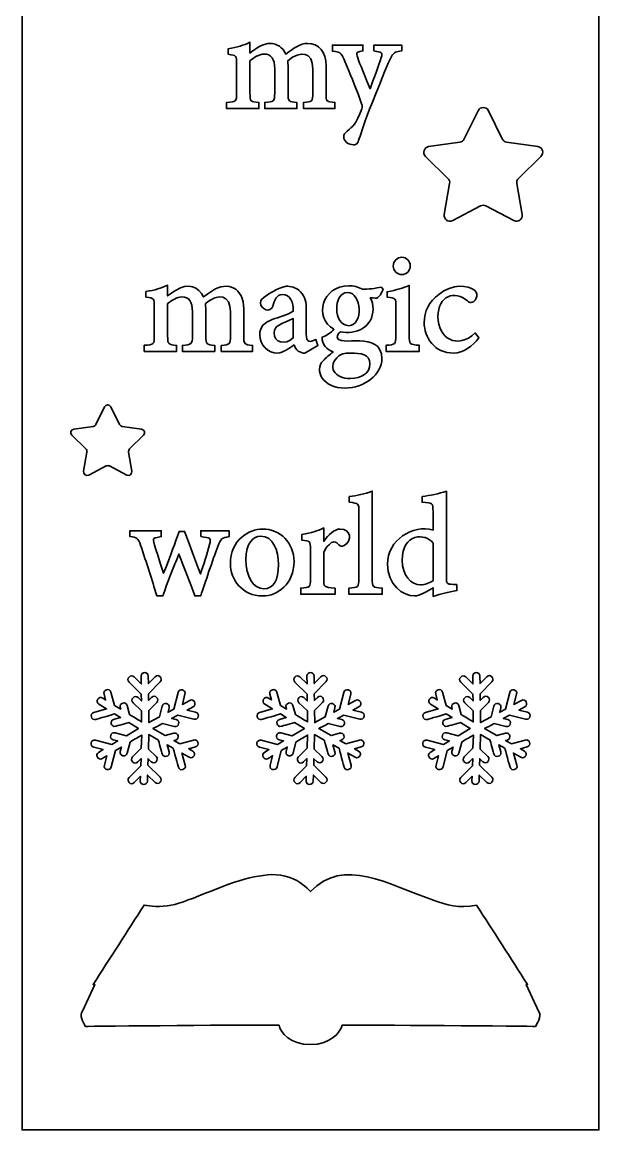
# Model space of a CAD drawing. Header units: inches. Extents: x 0 to 2.6, y 0 to 12.3.
# Drawn here: x 0.51 to 2.226, y 6.297 to 9.592 of the extents above; entities that cross this region are included whole.
import ezdxf

# ---------------------------------------------------------------- set-up
doc = ezdxf.new("R2010")
doc.units = ezdxf.units.IN
doc.header["$MEASUREMENT"] = 0
doc.layers.add('Слой 1', color=7, linetype='Continuous', lineweight=0)

msp = doc.modelspace()

# ---------------------------------------------------------------- linework, layer by layer
at = {"layer": 'Слой 1', "color": 1, "lineweight": 35, "true_color": 0xff0000}
for points, knots in [([(0.5096, 12.297), (0.5096, 12.297), (0.5096, 6.297), (0.5096, 6.297), (0.5096, 6.297), (2.2256, 6.297), (2.2256, 6.297), (2.2256, 6.297), (2.2256, 12.297), (2.2256, 12.297), (2.2256, 12.297), (0.5096, 12.297), (0.5096, 12.297)], [0, 0, 0, 0, 1, 1, 1, 2, 2, 2, 3, 3, 3, 4, 4, 4, 4]), ([(2.0533, 9.1923), (2.0533, 9.1923), (1.9863, 9.1269), (1.9863, 9.1269), (1.9822, 9.123), (1.9804, 9.1173), (1.9813, 9.1118), (1.9813, 9.1118), (1.9972, 9.0195), (1.9972, 9.0195), (1.9996, 9.0055), (1.9849, 8.9949), (1.9723, 9.0015), (1.9723, 9.0015), (1.8895, 9.045), (1.8895, 9.045), (1.8845, 9.0477), (1.8785, 9.0477), (1.8735, 9.045), (1.8735, 9.045), (1.7907, 9.0015), (1.7907, 9.0015), (1.7781, 8.9949), (1.7634, 9.0055), (1.7658, 9.0195), (1.7658, 9.0195), (1.7816, 9.1118), (1.7816, 9.1118), (1.7826, 9.1173), (1.7808, 9.123), (1.7767, 9.1269), (1.7767, 9.1269), (1.7097, 9.1923), (1.7097, 9.1923), (1.6995, 9.2022), (1.7051, 9.2194), (1.7192, 9.2215), (1.7192, 9.2215), (1.8118, 9.2349), (1.8118, 9.2349), (1.8174, 9.2357), (1.8222, 9.2393), (1.8247, 9.2443), (1.8247, 9.2443), (1.8661, 9.3283), (1.8661, 9.3283), (1.8724, 9.341), (1.8906, 9.341), (1.8968, 9.3283), (1.8968, 9.3283), (1.9383, 9.2443), (1.9383, 9.2443), (1.9408, 9.2392), (1.9456, 9.2357), (1.9512, 9.2349), (1.9512, 9.2349), (2.0438, 9.2215), (2.0438, 9.2215), (2.0579, 9.2194), (2.0635, 9.2022), (2.0533, 9.1923)], [0, 0, 0, 0, 1, 1, 1, 2, 2, 2, 3, 3, 3, 4, 4, 4, 5, 5, 5, 6, 6, 6, 7, 7, 7, 8, 8, 8, 9, 9, 9, 10, 10, 10, 11, 11, 11, 12, 12, 12, 13, 13, 13, 14, 14, 14, 15, 15, 15, 16, 16, 16, 17, 17, 17, 18, 18, 18, 19, 19, 19, 20, 20, 20, 20]), ([(0.6635, 8.381), (0.6635, 8.381), (0.7211, 8.3894), (0.7211, 8.3894), (0.7245, 8.3899), (0.7275, 8.3921), (0.7291, 8.3952), (0.7291, 8.3952), (0.7548, 8.4473), (0.7548, 8.4473), (0.7587, 8.4552), (0.7699, 8.4552), (0.7738, 8.4473), (0.7738, 8.4473), (0.7996, 8.3952), (0.7996, 8.3952), (0.8011, 8.3921), (0.8041, 8.3899), (0.8076, 8.3894), (0.8076, 8.3894), (0.8651, 8.381), (0.8651, 8.381), (0.8738, 8.3798), (0.8773, 8.369), (0.871, 8.3629), (0.871, 8.3629), (0.8294, 8.3223), (0.8294, 8.3223), (0.8269, 8.3199), (0.8257, 8.3164), (0.8263, 8.3129), (0.8263, 8.3129), (0.8361, 8.2557), (0.8361, 8.2557), (0.8376, 8.247), (0.8285, 8.2403), (0.8207, 8.2444), (0.8207, 8.2444), (0.7693, 8.2715), (0.7693, 8.2715), (0.7662, 8.2731), (0.7625, 8.2731), (0.7594, 8.2715), (0.7594, 8.2715), (0.7079, 8.2444), (0.7079, 8.2444), (0.7001, 8.2403), (0.691, 8.247), (0.6925, 8.2557), (0.6925, 8.2557), (0.7023, 8.3129), (0.7023, 8.3129), (0.7029, 8.3164), (0.7018, 8.3199), (0.6993, 8.3223), (0.6993, 8.3223), (0.6577, 8.3629), (0.6577, 8.3629), (0.6513, 8.3691), (0.6548, 8.3798), (0.6635, 8.381)], [0, 0, 0, 0, 1, 1, 1, 2, 2, 2, 3, 3, 3, 4, 4, 4, 5, 5, 5, 6, 6, 6, 7, 7, 7, 8, 8, 8, 9, 9, 9, 10, 10, 10, 11, 11, 11, 12, 12, 12, 13, 13, 13, 14, 14, 14, 15, 15, 15, 16, 16, 16, 17, 17, 17, 18, 18, 18, 19, 19, 19, 20, 20, 20, 20]), ([(2.0373, 6.6048), (2.0237, 6.6048), (1.5175, 6.6098), (1.4614, 6.6082), (1.457, 6.5866), (1.4275, 6.5511), (1.3677, 6.5505), (1.3078, 6.5505), (1.2783, 6.5863), (1.2739, 6.6082), (1.2165, 6.6099), (0.7131, 6.6048), (0.698, 6.6048), (0.6908, 6.6172), (0.6789, 6.6379), (0.6895, 6.6503), (0.6895, 6.6503), (0.7256, 6.7294), (0.7256, 6.7294), (0.7241, 6.7295), (0.7224, 6.7296), (0.7209, 6.7298), (0.7719, 6.8081), (0.8223, 6.8871), (0.8727, 6.9654), (0.8914, 6.9616), (0.9199, 6.9589), (0.9533, 6.9654), (1.0059, 6.9747), (1.1282, 7.0372), (1.1999, 7.0493), (1.2361, 7.0559), (1.2684, 7.0614), (1.3057, 7.0477), (1.3358, 7.0367), (1.3561, 7.0181), (1.3676, 7.0055), (1.4675, 7.1098), (1.5933, 7.0284), (1.7387, 6.9781), (1.7705, 6.9672), (1.8082, 6.9545), (1.8615, 6.9654), (1.9124, 6.8871), (1.9629, 6.8081), (2.0133, 6.7298), (2.0122, 6.7297), (2.0109, 6.7296), (2.0097, 6.7295), (2.0097, 6.7295), (2.0473, 6.6483), (2.0473, 6.6483), (2.0564, 6.6353), (2.0402, 6.6099), (2.0373, 6.6048)], [0, 0, 0, 0, 1, 1, 1, 2, 2, 2, 3, 3, 3, 4, 4, 4, 5, 5, 5, 6, 6, 6, 7, 7, 7, 8, 8, 8, 9, 9, 9, 10, 10, 10, 11, 11, 11, 12, 12, 12, 13, 13, 13, 14, 14, 14, 15, 15, 15, 16, 16, 16, 17, 17, 17, 18, 18, 18, 18])]:
    msp.add_open_spline(points, degree=3, knots=knots, dxfattribs=at)
at = {"layer": 'Слой 1', "color": 18, "lineweight": 35, "true_color": 0x000000}
for points, knots in [([(1.1477, 9.4669), (1.1477, 9.4669), (1.1477, 9.381), (1.1477, 9.381), (1.1477, 9.3544), (1.1467, 9.3552), (1.1179, 9.3526), (1.1179, 9.3526), (1.1179, 9.3343), (1.1179, 9.3343), (1.1179, 9.3343), (1.214, 9.3343), (1.214, 9.3343), (1.214, 9.3343), (1.214, 9.3526), (1.214, 9.3526), (1.1893, 9.3552), (1.1875, 9.3543), (1.1875, 9.381), (1.1875, 9.381), (1.1875, 9.4768), (1.1875, 9.4768), (1.1993, 9.4862), (1.2145, 9.4966), (1.2296, 9.4966), (1.2513, 9.4966), (1.261, 9.4829), (1.261, 9.4523), (1.261, 9.4523), (1.261, 9.381), (1.261, 9.381), (1.261, 9.3544), (1.2583, 9.3552), (1.2316, 9.3526), (1.2316, 9.3526), (1.2316, 9.3343), (1.2316, 9.3343), (1.2316, 9.3343), (1.3273, 9.3343), (1.3273, 9.3343), (1.3273, 9.3343), (1.3273, 9.3525), (1.3273, 9.3525), (1.3036, 9.3551), (1.3008, 9.3544), (1.3008, 9.3801), (1.3008, 9.4717), (1.3012, 9.4625), (1.2997, 9.477), (1.3387, 9.5083), (1.3743, 9.5041), (1.3743, 9.4519), (1.3743, 9.4519), (1.3743, 9.3826), (1.3743, 9.3826), (1.3743, 9.3544), (1.373, 9.3552), (1.3469, 9.3526), (1.3469, 9.3526), (1.3469, 9.3343), (1.3469, 9.3343), (1.3469, 9.3343), (1.4402, 9.3343), (1.4402, 9.3343), (1.4402, 9.3343), (1.4402, 9.3526), (1.4402, 9.3526), (1.4149, 9.3552), (1.414, 9.3543), (1.414, 9.381), (1.414, 9.381), (1.414, 9.4611), (1.414, 9.4611), (1.414, 9.5033), (1.3932, 9.5284), (1.3583, 9.5284), (1.3379, 9.5284), (1.3192, 9.5155), (1.2942, 9.4964), (1.2849, 9.5166), (1.2677, 9.5284), (1.2475, 9.5284), (1.2279, 9.5284), (1.2122, 9.5186), (1.1875, 9.4996), (1.1875, 9.4996), (1.1875, 9.5316), (1.1875, 9.5316), (1.1671, 9.5225), (1.1509, 9.5168), (1.1229, 9.5126), (1.1229, 9.5126), (1.1229, 9.4963), (1.1229, 9.4963), (1.1474, 9.492), (1.1477, 9.4928), (1.1477, 9.4669)], [0, 0, 0, 0, 1, 1, 1, 2, 2, 2, 3, 3, 3, 4, 4, 4, 5, 5, 5, 6, 6, 6, 7, 7, 7, 8, 8, 8, 9, 9, 9, 10, 10, 10, 11, 11, 11, 12, 12, 12, 13, 13, 13, 14, 14, 14, 15, 15, 15, 16, 16, 16, 17, 17, 17, 18, 18, 18, 19, 19, 19, 20, 20, 20, 21, 21, 21, 22, 22, 22, 23, 23, 23, 24, 24, 24, 25, 25, 25, 26, 26, 26, 27, 27, 27, 28, 28, 28, 29, 29, 29, 30, 30, 30, 31, 31, 31, 32, 32, 32, 32]), ([(1.5561, 9.5058), (1.58, 9.5025), (1.5829, 9.5007), (1.5783, 9.4862), (1.5703, 9.4623), (1.5559, 9.4221), (1.5447, 9.3937), (1.4991, 9.5093), (1.4953, 9.5015), (1.5236, 9.5058), (1.5236, 9.5058), (1.5236, 9.5235), (1.5236, 9.5235), (1.5236, 9.5235), (1.4329, 9.5235), (1.4329, 9.5235), (1.4329, 9.5235), (1.4329, 9.5057), (1.4329, 9.5057), (1.4621, 9.502), (1.4593, 9.4991), (1.4763, 9.4588), (1.4891, 9.4287), (1.5065, 9.3875), (1.5198, 9.3487), (1.5221, 9.3422), (1.522, 9.3391), (1.5207, 9.3341), (1.5032, 9.2886), (1.4931, 9.2801), (1.4768, 9.2674), (1.4703, 9.2617), (1.4665, 9.2571), (1.4665, 9.2503), (1.4665, 9.2378), (1.4799, 9.2269), (1.4953, 9.2269), (1.5146, 9.2269), (1.5038, 9.2348), (1.552, 9.3535), (1.6148, 9.5117), (1.6076, 9.501), (1.639, 9.5058), (1.639, 9.5058), (1.639, 9.5235), (1.639, 9.5235), (1.639, 9.5235), (1.5561, 9.5235), (1.5561, 9.5235), (1.5561, 9.5235), (1.5561, 9.5058), (1.5561, 9.5058), (1.5561, 9.5058), (1.5561, 9.5058), (1.5561, 9.5058)], [0, 0, 0, 0, 1, 1, 1, 2, 2, 2, 3, 3, 3, 4, 4, 4, 5, 5, 5, 6, 6, 6, 7, 7, 7, 8, 8, 8, 9, 9, 9, 10, 10, 10, 11, 11, 11, 12, 12, 12, 13, 13, 13, 14, 14, 14, 15, 15, 15, 16, 16, 16, 17, 17, 17, 18, 18, 18, 18]), ([(1.6138, 8.8662), (1.6138, 8.8527), (1.6257, 8.8408), (1.6393, 8.8408), (1.6528, 8.8408), (1.6643, 8.8524), (1.6643, 8.8662), (1.6643, 8.881), (1.6535, 8.8925), (1.6397, 8.8925), (1.6252, 8.8925), (1.6138, 8.881), (1.6138, 8.8662)], [0, 0, 0, 0, 1, 1, 1, 2, 2, 2, 3, 3, 3, 4, 4, 4, 4]), ([(1.1021, 8.6303), (1.1021, 8.6303), (1.1021, 8.6121), (1.1021, 8.6121), (1.1021, 8.6121), (1.1953, 8.6121), (1.1953, 8.6121), (1.1953, 8.6121), (1.1953, 8.6303), (1.1953, 8.6303), (1.17, 8.633), (1.1692, 8.6321), (1.1692, 8.6588), (1.1692, 8.6588), (1.1692, 8.7388), (1.1692, 8.7388), (1.1692, 8.8002), (1.1223, 8.8243), (1.0738, 8.7916), (1.066, 8.7862), (1.0579, 8.7808), (1.0493, 8.7742), (1.035, 8.8052), (1.0022, 8.8168), (0.9681, 8.7949), (0.9574, 8.7886), (0.9498, 8.7829), (0.9426, 8.7774), (0.9426, 8.7774), (0.9426, 8.8093), (0.9426, 8.8093), (0.9224, 8.8003), (0.9057, 8.7945), (0.878, 8.7904), (0.878, 8.7904), (0.878, 8.7741), (0.878, 8.7741), (0.9025, 8.7697), (0.9029, 8.7707), (0.9029, 8.7447), (0.9029, 8.7447), (0.9029, 8.6588), (0.9029, 8.6588), (0.9029, 8.6322), (0.9019, 8.633), (0.873, 8.6304), (0.873, 8.6304), (0.873, 8.6121), (0.873, 8.6121), (0.873, 8.6121), (0.9692, 8.6121), (0.9692, 8.6121), (0.9692, 8.6121), (0.9692, 8.6303), (0.9692, 8.6303), (0.9444, 8.6329), (0.9426, 8.6321), (0.9426, 8.6588), (0.9426, 8.6588), (0.9426, 8.7546), (0.9426, 8.7546), (0.9545, 8.764), (0.9697, 8.7744), (0.9848, 8.7744), (1.0065, 8.7744), (1.0162, 8.7607), (1.0162, 8.7301), (1.0162, 8.7301), (1.0162, 8.6587), (1.0162, 8.6587), (1.0162, 8.632), (1.0134, 8.633), (0.9867, 8.6303), (0.9867, 8.6303), (0.9867, 8.6121), (0.9867, 8.6121), (0.9867, 8.6121), (1.0825, 8.6121), (1.0825, 8.6121), (1.0825, 8.6121), (1.0825, 8.6303), (1.0825, 8.6303), (1.0586, 8.6328), (1.0559, 8.6324), (1.0559, 8.6579), (1.0559, 8.749), (1.0563, 8.7403), (1.0548, 8.7547), (1.0939, 8.786), (1.1295, 8.7819), (1.1295, 8.7297), (1.1295, 8.7297), (1.1295, 8.6604), (1.1295, 8.6604), (1.1294, 8.632), (1.128, 8.6331), (1.1021, 8.6303)], [0, 0, 0, 0, 1, 1, 1, 2, 2, 2, 3, 3, 3, 4, 4, 4, 5, 5, 5, 6, 6, 6, 7, 7, 7, 8, 8, 8, 9, 9, 9, 10, 10, 10, 11, 11, 11, 12, 12, 12, 13, 13, 13, 14, 14, 14, 15, 15, 15, 16, 16, 16, 17, 17, 17, 18, 18, 18, 19, 19, 19, 20, 20, 20, 21, 21, 21, 22, 22, 22, 23, 23, 23, 24, 24, 24, 25, 25, 25, 26, 26, 26, 27, 27, 27, 28, 28, 28, 29, 29, 29, 30, 30, 30, 31, 31, 31, 32, 32, 32, 32]), ([(1.3186, 8.6316), (1.3059, 8.623), (1.2847, 8.6071), (1.2707, 8.6071), (1.2409, 8.6071), (1.2166, 8.6316), (1.2166, 8.6617), (1.2166, 8.713), (1.2811, 8.7073), (1.3162, 8.7318), (1.3162, 8.7582), (1.3092, 8.7814), (1.2832, 8.7814), (1.2654, 8.7814), (1.261, 8.764), (1.2558, 8.7473), (1.2487, 8.7249), (1.2187, 8.7374), (1.2187, 8.7571), (1.2187, 8.7644), (1.2248, 8.7702), (1.2339, 8.7765), (1.2436, 8.7836), (1.2692, 8.8007), (1.2949, 8.8061), (1.3095, 8.8061), (1.3229, 8.8018), (1.3326, 8.7943), (1.3484, 8.7807), (1.3551, 8.7655), (1.3551, 8.7434), (1.3551, 8.7434), (1.3551, 8.6633), (1.3551, 8.6633), (1.3551, 8.6386), (1.3653, 8.6383), (1.383, 8.648), (1.383, 8.648), (1.3895, 8.6298), (1.3895, 8.6298), (1.3895, 8.6298), (1.3509, 8.6071), (1.3509, 8.6071), (1.3361, 8.6071), (1.3242, 8.6153), (1.3186, 8.6316)], [0, 0, 0, 0, 1, 1, 1, 2, 2, 2, 3, 3, 3, 4, 4, 4, 5, 5, 5, 6, 6, 6, 7, 7, 7, 8, 8, 8, 9, 9, 9, 10, 10, 10, 11, 11, 11, 12, 12, 12, 13, 13, 13, 14, 14, 14, 15, 15, 15, 15]), ([(1.5785, 8.8038), (1.5785, 8.8038), (1.5834, 8.7965), (1.5834, 8.7965), (1.5767, 8.7788), (1.568, 8.7723), (1.5651, 8.7706), (1.5595, 8.7706), (1.5488, 8.7717), (1.5452, 8.7721), (1.5509, 8.7621), (1.5539, 8.7504), (1.5539, 8.7384), (1.5539, 8.6847), (1.5018, 8.6603), (1.4566, 8.6709), (1.4498, 8.6646), (1.4473, 8.6588), (1.4473, 8.6554), (1.4473, 8.6211), (1.5801, 8.6795), (1.5801, 8.5903), (1.5801, 8.5446), (1.5278, 8.503), (1.4704, 8.503), (1.4044, 8.503), (1.377, 8.5562), (1.4053, 8.5845), (1.4127, 8.5923), (1.4256, 8.6033), (1.4346, 8.6106), (1.4156, 8.6182), (1.4022, 8.6329), (1.4022, 8.6545), (1.4164, 8.6598), (1.4279, 8.6676), (1.4373, 8.6782), (1.3762, 8.7114), (1.4019, 8.8075), (1.4816, 8.8075), (1.4952, 8.8075), (1.5092, 8.8039), (1.5223, 8.7971), (1.5374, 8.7972), (1.5614, 8.7995), (1.5785, 8.8038)], [0, 0, 0, 0, 1, 1, 1, 2, 2, 2, 3, 3, 3, 4, 4, 4, 5, 5, 5, 6, 6, 6, 7, 7, 7, 8, 8, 8, 9, 9, 9, 10, 10, 10, 11, 11, 11, 12, 12, 12, 13, 13, 13, 14, 14, 14, 15, 15, 15, 15]), ([(1.6913, 8.6304), (1.6625, 8.633), (1.6614, 8.6331), (1.6614, 8.66), (1.6614, 8.66), (1.6614, 8.8088), (1.6614, 8.8088), (1.6418, 8.8005), (1.6262, 8.7952), (1.5956, 8.7899), (1.5956, 8.7899), (1.5956, 8.7741), (1.5956, 8.7741), (1.6217, 8.7697), (1.6217, 8.7707), (1.6217, 8.7455), (1.6217, 8.7455), (1.6217, 8.66), (1.6217, 8.66), (1.6217, 8.6322), (1.6197, 8.6329), (1.5927, 8.6304), (1.5927, 8.6304), (1.5927, 8.6121), (1.5927, 8.6121), (1.5927, 8.6121), (1.6913, 8.6121), (1.6913, 8.6121), (1.6913, 8.6121), (1.6913, 8.6304), (1.6913, 8.6304), (1.6913, 8.6304), (1.6913, 8.6304), (1.6913, 8.6304)], [0, 0, 0, 0, 1, 1, 1, 2, 2, 2, 3, 3, 3, 4, 4, 4, 5, 5, 5, 6, 6, 6, 7, 7, 7, 8, 8, 8, 9, 9, 9, 10, 10, 10, 11, 11, 11, 11]), ([(1.7469, 8.716), (1.7469, 8.7784), (1.7977, 8.7956), (1.8346, 8.7623), (1.8389, 8.7589), (1.8413, 8.7573), (1.8447, 8.7573), (1.8553, 8.7573), (1.8736, 8.7797), (1.8553, 8.7942), (1.8363, 8.8106), (1.7899, 8.8133), (1.7492, 8.7818), (1.7205, 8.76), (1.7059, 8.7317), (1.7059, 8.6977), (1.7059, 8.6538), (1.7365, 8.6071), (1.7932, 8.6071), (1.8223, 8.6071), (1.8503, 8.6288), (1.8686, 8.6529), (1.8686, 8.6529), (1.8575, 8.6672), (1.8575, 8.6672), (1.8039, 8.616), (1.7465, 8.6521), (1.7469, 8.716)], [0, 0, 0, 0, 1, 1, 1, 2, 2, 2, 3, 3, 3, 4, 4, 4, 5, 5, 5, 6, 6, 6, 7, 7, 7, 8, 8, 8, 9, 9, 9, 9]), ([(1.4816, 8.6888), (1.5259, 8.6908), (1.5216, 8.7872), (1.4774, 8.7872), (1.4334, 8.7872), (1.4351, 8.6888), (1.4816, 8.6888)], [0, 0, 0, 0, 1, 1, 1, 2, 2, 2, 2]), ([(1.2593, 8.6679), (1.2593, 8.638), (1.2919, 8.6301), (1.3162, 8.6523), (1.3162, 8.6523), (1.3162, 8.7101), (1.3162, 8.7101), (1.28, 8.693), (1.2593, 8.6898), (1.2593, 8.6679)], [0, 0, 0, 0, 1, 1, 1, 2, 2, 2, 3, 3, 3, 3]), ([(1.5441, 8.5749), (1.5441, 8.6054), (1.517, 8.6071), (1.487, 8.6071), (1.4659, 8.6071), (1.4583, 8.6042), (1.4523, 8.5992), (1.4136, 8.5676), (1.4404, 8.5315), (1.4857, 8.5315), (1.5212, 8.5315), (1.5441, 8.5485), (1.5441, 8.5749)], [0, 0, 0, 0, 1, 1, 1, 2, 2, 2, 3, 3, 3, 4, 4, 4, 4]), ([(1.5514, 7.9369), (1.5514, 7.9369), (1.5514, 8.1967), (1.5514, 8.1967), (1.5284, 8.1881), (1.5046, 8.1831), (1.4831, 8.1807), (1.4831, 8.1807), (1.4831, 8.1638), (1.4831, 8.1638), (1.5105, 8.1603), (1.5117, 8.1604), (1.5117, 8.1357), (1.5117, 8.1357), (1.5117, 7.9369), (1.5117, 7.9369), (1.5117, 7.9102), (1.5094, 7.9108), (1.4818, 7.9081), (1.4818, 7.9081), (1.4818, 7.8899), (1.4818, 7.8899), (1.4818, 7.8899), (1.5809, 7.8899), (1.5809, 7.8899), (1.5809, 7.8899), (1.5809, 7.9082), (1.5809, 7.9082), (1.5522, 7.9108), (1.5514, 7.9106), (1.5514, 7.9369)], [0, 0, 0, 0, 1, 1, 1, 2, 2, 2, 3, 3, 3, 4, 4, 4, 5, 5, 5, 6, 6, 6, 7, 7, 7, 8, 8, 8, 9, 9, 9, 10, 10, 10, 10]), ([(1.8033, 7.9186), (1.8033, 7.9186), (1.8033, 7.9009), (1.8033, 7.9009), (1.775, 7.8956), (1.7578, 7.8926), (1.7321, 7.8835), (1.7321, 7.8835), (1.7321, 7.9093), (1.7321, 7.9093), (1.7155, 7.8997), (1.6924, 7.8849), (1.677, 7.8849), (1.6432, 7.8849), (1.5964, 7.9178), (1.5964, 7.9797), (1.5964, 8.0515), (1.6721, 8.0983), (1.7321, 8.0808), (1.7321, 8.0808), (1.7321, 8.1369), (1.7321, 8.1369), (1.7321, 8.1617), (1.7316, 8.1609), (1.6997, 8.1636), (1.6997, 8.1636), (1.6997, 8.1806), (1.6997, 8.1806), (1.723, 8.1839), (1.7494, 8.1888), (1.7718, 8.1966), (1.7718, 8.1966), (1.7718, 7.9415), (1.7718, 7.9415), (1.7718, 7.9169), (1.7738, 7.9205), (1.8033, 7.9186)], [0, 0, 0, 0, 1, 1, 1, 2, 2, 2, 3, 3, 3, 4, 4, 4, 5, 5, 5, 6, 6, 6, 7, 7, 7, 8, 8, 8, 9, 9, 9, 10, 10, 10, 11, 11, 11, 12, 12, 12, 12]), ([(1.041, 8.0613), (1.0701, 8.0574), (1.0722, 8.0574), (1.0673, 8.0378), (1.0603, 8.0109), (1.049, 7.9757), (1.0402, 7.9507), (1.0251, 7.9896), (1.007, 8.0373), (0.993, 8.0769), (0.993, 8.0769), (0.9769, 8.0769), (0.9769, 8.0769), (0.9632, 8.0384), (0.9544, 8.0139), (0.9303, 7.9523), (0.9013, 8.0425), (0.8984, 8.0512), (0.9006, 8.0547), (0.9017, 8.0564), (0.9037, 8.0581), (0.9235, 8.0614), (0.9235, 8.0614), (0.9235, 8.079), (0.9235, 8.079), (0.9235, 8.079), (0.8303, 8.079), (0.8303, 8.079), (0.8303, 8.079), (0.8303, 8.0613), (0.8303, 8.0613), (0.8517, 8.0586), (0.8545, 8.0584), (0.862, 8.0358), (0.8801, 7.9827), (0.8955, 7.9346), (0.9104, 7.8853), (0.9104, 7.8853), (0.9279, 7.8853), (0.9279, 7.8853), (0.9437, 7.9293), (0.9582, 7.9655), (0.976, 8.0096), (0.9922, 7.967), (1.0066, 7.9304), (1.0234, 7.8853), (1.0234, 7.8853), (1.0412, 7.8853), (1.0412, 7.8853), (1.0535, 7.9235), (1.0771, 7.9929), (1.0918, 8.032), (1.1008, 8.0562), (1.1036, 8.0579), (1.1256, 8.0614), (1.1256, 8.0614), (1.1256, 8.079), (1.1256, 8.079), (1.1256, 8.079), (1.0411, 8.079), (1.0411, 8.079), (1.0411, 8.079), (1.0411, 8.0613), (1.0411, 8.0613), (1.0411, 8.0613), (1.041, 8.0613), (1.041, 8.0613)], [0, 0, 0, 0, 1, 1, 1, 2, 2, 2, 3, 3, 3, 4, 4, 4, 5, 5, 5, 6, 6, 6, 7, 7, 7, 8, 8, 8, 9, 9, 9, 10, 10, 10, 11, 11, 11, 12, 12, 12, 13, 13, 13, 14, 14, 14, 15, 15, 15, 16, 16, 16, 17, 17, 17, 18, 18, 18, 19, 19, 19, 20, 20, 20, 21, 21, 21, 22, 22, 22, 22]), ([(1.3186, 7.9876), (1.3186, 7.9209), (1.2702, 7.8849), (1.2247, 7.8849), (1.1648, 7.8849), (1.1291, 7.9337), (1.1291, 7.9809), (1.1291, 8.052), (1.1849, 8.084), (1.2247, 8.084), (1.2782, 8.084), (1.3186, 8.0425), (1.3186, 7.9876)], [0, 0, 0, 0, 1, 1, 1, 2, 2, 2, 3, 3, 3, 4, 4, 4, 4]), ([(1.4562, 8.084), (1.4374, 8.084), (1.4214, 8.0673), (1.407, 8.0472), (1.407, 8.0472), (1.407, 8.0871), (1.407, 8.0871), (1.3865, 8.0779), (1.3717, 8.0726), (1.3416, 8.0677), (1.3416, 8.0677), (1.3416, 8.0513), (1.3416, 8.0513), (1.3674, 8.0482), (1.3673, 8.0491), (1.3673, 8.0228), (1.3673, 8.0228), (1.3673, 7.9365), (1.3673, 7.9365), (1.3673, 7.9104), (1.3663, 7.9108), (1.3387, 7.9082), (1.3387, 7.9082), (1.3387, 7.8899), (1.3387, 7.8899), (1.3387, 7.8899), (1.441, 7.8899), (1.441, 7.8899), (1.441, 7.8899), (1.441, 7.9082), (1.441, 7.9082), (1.4063, 7.9109), (1.407, 7.9115), (1.407, 7.9369), (1.407, 7.9369), (1.407, 8.0142), (1.407, 8.0142), (1.4159, 8.0344), (1.4302, 8.0455), (1.4367, 8.0455), (1.4511, 8.0455), (1.4535, 8.026), (1.4679, 8.0347), (1.4931, 8.0487), (1.4878, 8.084), (1.4562, 8.084)], [0, 0, 0, 0, 1, 1, 1, 2, 2, 2, 3, 3, 3, 4, 4, 4, 5, 5, 5, 6, 6, 6, 7, 7, 7, 8, 8, 8, 9, 9, 9, 10, 10, 10, 11, 11, 11, 12, 12, 12, 13, 13, 13, 14, 14, 14, 15, 15, 15, 15]), ([(1.6402, 7.9913), (1.6402, 7.9457), (1.6678, 7.918), (1.6945, 7.9176), (1.7085, 7.9176), (1.7231, 7.9245), (1.7321, 7.9308), (1.7321, 7.9308), (1.7321, 8.0421), (1.7321, 8.0421), (1.7108, 8.0726), (1.6402, 8.0727), (1.6402, 7.9913)], [0, 0, 0, 0, 1, 1, 1, 2, 2, 2, 3, 3, 3, 4, 4, 4, 4]), ([(1.2726, 7.9784), (1.2726, 8.0205), (1.2563, 8.0629), (1.2197, 8.0629), (1.1974, 8.0629), (1.175, 8.0416), (1.175, 7.9938), (1.175, 7.9423), (1.1971, 7.9064), (1.2288, 7.9064), (1.2575, 7.9064), (1.2726, 7.9313), (1.2726, 7.9784)], [0, 0, 0, 0, 1, 1, 1, 2, 2, 2, 3, 3, 3, 4, 4, 4, 4]), ([(0.9792, 7.4451), (0.9792, 7.4451), (1.0197, 7.4565), (1.0197, 7.4565), (1.0332, 7.4603), (1.039, 7.4398), (1.0254, 7.436), (1.0254, 7.436), (1.0054, 7.4304), (1.0054, 7.4304), (1.0054, 7.4304), (1.0173, 7.4236), (1.0173, 7.4236), (1.0296, 7.4167), (1.0192, 7.3982), (1.0069, 7.4051), (1.0069, 7.4051), (0.9848, 7.4175), (0.9848, 7.4175), (0.9848, 7.4175), (0.995, 7.3816), (0.995, 7.3816), (0.9988, 7.3681), (0.9784, 7.3623), (0.9746, 7.3759), (0.9738, 7.3788), (0.9594, 7.4286), (0.9594, 7.4318), (0.9594, 7.4318), (0.941, 7.4421), (0.941, 7.4421), (0.941, 7.4421), (0.9468, 7.4213), (0.9468, 7.4213), (0.9506, 7.4077), (0.9302, 7.4019), (0.9264, 7.4155), (0.9257, 7.418), (0.9152, 7.4541), (0.9153, 7.4565), (0.9153, 7.4565), (0.8865, 7.4726), (0.8865, 7.4726), (0.8865, 7.4726), (0.8853, 7.4297), (0.8853, 7.4297), (0.8853, 7.4297), (0.9084, 7.407), (0.9084, 7.407), (0.9185, 7.3972), (0.9037, 7.382), (0.8936, 7.3918), (0.8936, 7.3918), (0.8843, 7.4009), (0.8843, 7.4009), (0.8843, 7.4009), (0.8837, 7.3813), (0.8837, 7.3813), (0.8837, 7.3813), (0.9201, 7.3458), (0.9201, 7.3458), (0.9302, 7.336), (0.9154, 7.3208), (0.9053, 7.3306), (0.9053, 7.3306), (0.8829, 7.3524), (0.8829, 7.3524), (0.8829, 7.3524), (0.8824, 7.3345), (0.8824, 7.3345), (0.882, 7.3205), (0.8607, 7.3211), (0.8612, 7.3351), (0.8612, 7.3351), (0.8616, 7.3488), (0.8616, 7.3488), (0.8616, 7.3488), (0.8431, 7.3298), (0.8431, 7.3298), (0.8333, 7.3198), (0.818, 7.3346), (0.8279, 7.3447), (0.8279, 7.3447), (0.8627, 7.3798), (0.8627, 7.3798), (0.8627, 7.3798), (0.8633, 7.401), (0.8633, 7.401), (0.8633, 7.401), (0.8535, 7.3911), (0.8535, 7.3911), (0.8437, 7.381), (0.8285, 7.3959), (0.8383, 7.406), (0.8383, 7.406), (0.8642, 7.4325), (0.8642, 7.4325), (0.8642, 7.4325), (0.8654, 7.4711), (0.8654, 7.4711), (0.8573, 7.4661), (0.846, 7.4595), (0.8307, 7.4504), (0.8307, 7.4504), (0.8222, 7.4172), (0.8222, 7.4172), (0.8187, 7.4035), (0.7982, 7.4086), (0.8016, 7.4224), (0.8016, 7.4224), (0.8048, 7.4352), (0.8048, 7.4352), (0.8048, 7.4352), (0.7873, 7.4248), (0.7873, 7.4248), (0.7873, 7.4248), (0.775, 7.3763), (0.775, 7.3763), (0.7715, 7.3627), (0.7509, 7.3678), (0.7543, 7.3815), (0.7543, 7.3815), (0.7615, 7.4095), (0.7615, 7.4095), (0.7615, 7.4095), (0.748, 7.4015), (0.748, 7.4015), (0.7359, 7.3944), (0.7251, 7.4126), (0.7372, 7.4198), (0.7372, 7.4198), (0.7507, 7.428), (0.7507, 7.428), (0.7507, 7.428), (0.7225, 7.4351), (0.7225, 7.4351), (0.7089, 7.4387), (0.714, 7.4592), (0.7277, 7.4558), (0.7277, 7.4558), (0.7765, 7.4434), (0.7765, 7.4434), (0.7765, 7.4434), (0.794, 7.4538), (0.794, 7.4538), (0.794, 7.4538), (0.7809, 7.4571), (0.7809, 7.4571), (0.7672, 7.4607), (0.7723, 7.4812), (0.7861, 7.4778), (0.7861, 7.4778), (0.8198, 7.4692), (0.8198, 7.4692), (0.8198, 7.4692), (0.8558, 7.4906), (0.8558, 7.4906), (0.8558, 7.4906), (0.8268, 7.5085), (0.8268, 7.5085), (0.8257, 7.5081), (0.7887, 7.4978), (0.7876, 7.4974), (0.7741, 7.4936), (0.7683, 7.5141), (0.7818, 7.5179), (0.7818, 7.5179), (0.8023, 7.5236), (0.8023, 7.5236), (0.8023, 7.5236), (0.7847, 7.5344), (0.7847, 7.5344), (0.782, 7.5324), (0.7319, 7.5188), (0.7287, 7.5179), (0.7151, 7.5141), (0.7093, 7.5345), (0.7229, 7.5383), (0.7229, 7.5383), (0.761, 7.5491), (0.761, 7.5491), (0.761, 7.5491), (0.7382, 7.5631), (0.7382, 7.5631), (0.7262, 7.5705), (0.7374, 7.5886), (0.7493, 7.5812), (0.7493, 7.5812), (0.7581, 7.5758), (0.7581, 7.5758), (0.7581, 7.5758), (0.7533, 7.5928), (0.7533, 7.5928), (0.7495, 7.6063), (0.77, 7.6121), (0.7738, 7.5985), (0.7738, 7.5985), (0.7847, 7.5595), (0.7847, 7.5595), (0.7847, 7.5595), (0.8028, 7.5485), (0.8028, 7.5485), (0.8028, 7.5485), (0.8015, 7.5532), (0.8015, 7.5532), (0.7977, 7.5667), (0.8181, 7.5725), (0.8219, 7.559), (0.8219, 7.559), (0.8295, 7.5322), (0.8295, 7.5322), (0.8454, 7.5225), (0.857, 7.5155), (0.8652, 7.5102), (0.865, 7.5183), (0.8649, 7.529), (0.8648, 7.543), (0.8648, 7.543), (0.8397, 7.5674), (0.8397, 7.5674), (0.8297, 7.5772), (0.8445, 7.5924), (0.8546, 7.5826), (0.8546, 7.5826), (0.8644, 7.5729), (0.8644, 7.5729), (0.8644, 7.5729), (0.8642, 7.5933), (0.8642, 7.5933), (0.8642, 7.5933), (0.8279, 7.6287), (0.8279, 7.6287), (0.8179, 7.6385), (0.8327, 7.6538), (0.8428, 7.6439), (0.8428, 7.6439), (0.864, 7.6233), (0.864, 7.6233), (0.864, 7.6233), (0.8637, 7.6463), (0.8637, 7.6463), (0.8635, 7.6604), (0.8848, 7.6606), (0.885, 7.6465), (0.885, 7.6465), (0.8852, 7.6244), (0.8852, 7.6244), (0.8852, 7.6244), (0.9051, 7.6447), (0.9051, 7.6447), (0.9148, 7.6548), (0.9301, 7.6399), (0.9203, 7.6298), (0.9203, 7.6298), (0.8856, 7.5943), (0.8856, 7.5943), (0.8856, 7.5943), (0.8859, 7.574), (0.8859, 7.574), (0.8859, 7.574), (0.8949, 7.5832), (0.8949, 7.5832), (0.9047, 7.5933), (0.9199, 7.5784), (0.9101, 7.5683), (0.9101, 7.5683), (0.8863, 7.5439), (0.8863, 7.5439), (0.8863, 7.5439), (0.8868, 7.5083), (0.8868, 7.5083), (0.8868, 7.5083), (0.9182, 7.5254), (0.9182, 7.5254), (0.9182, 7.5254), (0.9263, 7.5572), (0.9263, 7.5572), (0.9298, 7.5708), (0.9504, 7.5657), (0.947, 7.552), (0.947, 7.552), (0.9437, 7.5392), (0.9437, 7.5392), (0.9437, 7.5392), (0.9609, 7.5484), (0.9609, 7.5484), (0.9609, 7.5484), (0.9734, 7.5981), (0.9734, 7.5981), (0.9769, 7.6117), (0.9975, 7.6066), (0.9941, 7.5928), (0.9941, 7.5928), (0.9863, 7.5622), (0.9863, 7.5622), (0.9863, 7.5622), (1.0083, 7.5741), (1.0083, 7.5741), (1.0207, 7.5808), (1.0308, 7.5621), (1.0184, 7.5554), (1.0184, 7.5554), (1.0006, 7.5457), (1.0006, 7.5457), (1.0006, 7.5457), (1.0259, 7.5392), (1.0259, 7.5392), (1.0396, 7.5357), (1.0345, 7.5151), (1.0207, 7.5185), (1.0207, 7.5185), (0.9731, 7.5307), (0.9731, 7.5307), (0.9731, 7.5307), (0.9545, 7.5206), (0.9545, 7.5206), (0.9545, 7.5206), (0.9675, 7.5173), (0.9675, 7.5173), (0.9812, 7.5138), (0.9761, 7.4932), (0.9623, 7.4966), (0.9623, 7.4966), (0.9271, 7.5056), (0.9271, 7.5056), (0.915, 7.499), (0.9058, 7.494), (0.8987, 7.4903), (0.8987, 7.4903), (0.9353, 7.4698), (0.9353, 7.4698), (0.9353, 7.4698), (0.9607, 7.4769), (0.9607, 7.4769), (0.9743, 7.4807), (0.9801, 7.4603), (0.9665, 7.4565), (0.9665, 7.4565), (0.9614, 7.455), (0.9614, 7.455), (0.9614, 7.455), (0.9792, 7.4451), (0.9792, 7.4451)], [0, 0, 0, 0, 1, 1, 1, 2, 2, 2, 3, 3, 3, 4, 4, 4, 5, 5, 5, 6, 6, 6, 7, 7, 7, 8, 8, 8, 9, 9, 9, 10, 10, 10, 11, 11, 11, 12, 12, 12, 13, 13, 13, 14, 14, 14, 15, 15, 15, 16, 16, 16, 17, 17, 17, 18, 18, 18, 19, 19, 19, 20, 20, 20, 21, 21, 21, 22, 22, 22, 23, 23, 23, 24, 24, 24, 25, 25, 25, 26, 26, 26, 27, 27, 27, 28, 28, 28, 29, 29, 29, 30, 30, 30, 31, 31, 31, 32, 32, 32, 33, 33, 33, 34, 34, 34, 35, 35, 35, 36, 36, 36, 37, 37, 37, 38, 38, 38, 39, 39, 39, 40, 40, 40, 41, 41, 41, 42, 42, 42, 43, 43, 43, 44, 44, 44, 45, 45, 45, 46, 46, 46, 47, 47, 47, 48, 48, 48, 49, 49, 49, 50, 50, 50, 51, 51, 51, 52, 52, 52, 53, 53, 53, 54, 54, 54, 55, 55, 55, 56, 56, 56, 57, 57, 57, 58, 58, 58, 59, 59, 59, 60, 60, 60, 61, 61, 61, 62, 62, 62, 63, 63, 63, 64, 64, 64, 65, 65, 65, 66, 66, 66, 67, 67, 67, 68, 68, 68, 69, 69, 69, 70, 70, 70, 71, 71, 71, 72, 72, 72, 73, 73, 73, 74, 74, 74, 75, 75, 75, 76, 76, 76, 77, 77, 77, 78, 78, 78, 79, 79, 79, 80, 80, 80, 81, 81, 81, 82, 82, 82, 83, 83, 83, 84, 84, 84, 85, 85, 85, 86, 86, 86, 87, 87, 87, 88, 88, 88, 89, 89, 89, 90, 90, 90, 91, 91, 91, 92, 92, 92, 93, 93, 93, 94, 94, 94, 95, 95, 95, 96, 96, 96, 97, 97, 97, 98, 98, 98, 99, 99, 99, 100, 100, 100, 101, 101, 101, 102, 102, 102, 103, 103, 103, 104, 104, 104, 105, 105, 105, 106, 106, 106, 107, 107, 107, 108, 108, 108, 109, 109, 109, 110, 110, 110, 111, 111, 111, 112, 112, 112, 113, 113, 113, 114, 114, 114, 114]), ([(1.4726, 7.4451), (1.4726, 7.4451), (1.5131, 7.4565), (1.5131, 7.4565), (1.5266, 7.4603), (1.5324, 7.4398), (1.5188, 7.436), (1.5188, 7.436), (1.4988, 7.4304), (1.4988, 7.4304), (1.4988, 7.4304), (1.5107, 7.4236), (1.5107, 7.4236), (1.523, 7.4167), (1.5126, 7.3982), (1.5003, 7.4051), (1.5003, 7.4051), (1.4782, 7.4175), (1.4782, 7.4175), (1.4782, 7.4175), (1.4884, 7.3816), (1.4884, 7.3816), (1.4922, 7.3681), (1.4718, 7.3623), (1.468, 7.3759), (1.4672, 7.3788), (1.4528, 7.4286), (1.4528, 7.4318), (1.4528, 7.4318), (1.4344, 7.4421), (1.4344, 7.4421), (1.4344, 7.4421), (1.4403, 7.4213), (1.4403, 7.4213), (1.4441, 7.4077), (1.4236, 7.4019), (1.4198, 7.4155), (1.4191, 7.418), (1.4086, 7.4541), (1.4087, 7.4565), (1.4087, 7.4565), (1.38, 7.4726), (1.38, 7.4726), (1.38, 7.4726), (1.3787, 7.4297), (1.3787, 7.4297), (1.3787, 7.4297), (1.4018, 7.407), (1.4018, 7.407), (1.4119, 7.3972), (1.3971, 7.382), (1.387, 7.3918), (1.387, 7.3918), (1.3777, 7.4009), (1.3777, 7.4009), (1.3777, 7.4009), (1.3772, 7.3813), (1.3772, 7.3813), (1.3772, 7.3813), (1.4136, 7.3458), (1.4136, 7.3458), (1.4236, 7.336), (1.4088, 7.3208), (1.3987, 7.3306), (1.3987, 7.3306), (1.3763, 7.3524), (1.3763, 7.3524), (1.3763, 7.3524), (1.3758, 7.3345), (1.3758, 7.3345), (1.3754, 7.3205), (1.3542, 7.3211), (1.3546, 7.3351), (1.3546, 7.3351), (1.355, 7.3488), (1.355, 7.3488), (1.355, 7.3488), (1.3365, 7.3298), (1.3365, 7.3298), (1.3267, 7.3198), (1.3115, 7.3346), (1.3213, 7.3447), (1.3213, 7.3447), (1.3562, 7.3798), (1.3562, 7.3798), (1.3562, 7.3798), (1.3568, 7.401), (1.3568, 7.401), (1.3568, 7.401), (1.3469, 7.3911), (1.3469, 7.3911), (1.3371, 7.381), (1.3219, 7.3959), (1.3317, 7.406), (1.3317, 7.406), (1.3576, 7.4325), (1.3576, 7.4325), (1.3576, 7.4325), (1.3589, 7.4711), (1.3589, 7.4711), (1.3507, 7.4661), (1.3394, 7.4595), (1.3241, 7.4504), (1.3241, 7.4504), (1.3157, 7.4172), (1.3157, 7.4172), (1.3121, 7.4035), (1.2916, 7.4086), (1.295, 7.4224), (1.295, 7.4224), (1.2982, 7.4352), (1.2982, 7.4352), (1.2982, 7.4352), (1.2808, 7.4248), (1.2808, 7.4248), (1.2808, 7.4248), (1.2684, 7.3763), (1.2684, 7.3763), (1.2649, 7.3627), (1.2443, 7.3678), (1.2478, 7.3815), (1.2478, 7.3815), (1.2549, 7.4095), (1.2549, 7.4095), (1.2549, 7.4095), (1.2415, 7.4015), (1.2415, 7.4015), (1.2294, 7.3944), (1.2185, 7.4126), (1.2306, 7.4198), (1.2306, 7.4198), (1.2441, 7.428), (1.2441, 7.428), (1.2441, 7.428), (1.2159, 7.4351), (1.2159, 7.4351), (1.2023, 7.4387), (1.2074, 7.4592), (1.2211, 7.4558), (1.2211, 7.4558), (1.2699, 7.4434), (1.2699, 7.4434), (1.2699, 7.4434), (1.2874, 7.4538), (1.2874, 7.4538), (1.2874, 7.4538), (1.2743, 7.4571), (1.2743, 7.4571), (1.2606, 7.4607), (1.2657, 7.4812), (1.2795, 7.4778), (1.2795, 7.4778), (1.3132, 7.4692), (1.3132, 7.4692), (1.3132, 7.4692), (1.3493, 7.4906), (1.3493, 7.4906), (1.3493, 7.4906), (1.3202, 7.5085), (1.3202, 7.5085), (1.3191, 7.5081), (1.2821, 7.4978), (1.281, 7.4974), (1.2675, 7.4936), (1.2617, 7.5141), (1.2753, 7.5179), (1.2753, 7.5179), (1.2957, 7.5236), (1.2957, 7.5236), (1.2957, 7.5236), (1.2781, 7.5344), (1.2781, 7.5344), (1.2754, 7.5324), (1.2254, 7.5188), (1.2221, 7.5179), (1.2086, 7.5141), (1.2028, 7.5345), (1.2163, 7.5383), (1.2163, 7.5383), (1.2544, 7.5491), (1.2544, 7.5491), (1.2544, 7.5491), (1.2316, 7.5631), (1.2316, 7.5631), (1.2196, 7.5705), (1.2308, 7.5886), (1.2428, 7.5812), (1.2428, 7.5812), (1.2515, 7.5758), (1.2515, 7.5758), (1.2515, 7.5758), (1.2467, 7.5928), (1.2467, 7.5928), (1.2429, 7.6063), (1.2634, 7.6121), (1.2672, 7.5985), (1.2672, 7.5985), (1.2781, 7.5595), (1.2781, 7.5595), (1.2781, 7.5595), (1.2962, 7.5485), (1.2962, 7.5485), (1.2962, 7.5485), (1.2949, 7.5532), (1.2949, 7.5532), (1.2911, 7.5667), (1.3116, 7.5725), (1.3154, 7.559), (1.3154, 7.559), (1.3229, 7.5322), (1.3229, 7.5322), (1.3388, 7.5225), (1.3504, 7.5155), (1.3586, 7.5102), (1.3585, 7.5183), (1.3583, 7.529), (1.3582, 7.543), (1.3582, 7.543), (1.3331, 7.5674), (1.3331, 7.5674), (1.3231, 7.5772), (1.3379, 7.5924), (1.348, 7.5826), (1.348, 7.5826), (1.3579, 7.5729), (1.3579, 7.5729), (1.3579, 7.5729), (1.3577, 7.5933), (1.3577, 7.5933), (1.3577, 7.5933), (1.3213, 7.6287), (1.3213, 7.6287), (1.3113, 7.6385), (1.3261, 7.6538), (1.3362, 7.6439), (1.3362, 7.6439), (1.3574, 7.6233), (1.3574, 7.6233), (1.3574, 7.6233), (1.3571, 7.6463), (1.3571, 7.6463), (1.3569, 7.6604), (1.3782, 7.6606), (1.3784, 7.6465), (1.3784, 7.6465), (1.3787, 7.6244), (1.3787, 7.6244), (1.3787, 7.6244), (1.3985, 7.6447), (1.3985, 7.6447), (1.4083, 7.6548), (1.4235, 7.6399), (1.4137, 7.6298), (1.4137, 7.6298), (1.379, 7.5943), (1.379, 7.5943), (1.379, 7.5943), (1.3793, 7.574), (1.3793, 7.574), (1.3793, 7.574), (1.3883, 7.5832), (1.3883, 7.5832), (1.3981, 7.5933), (1.4134, 7.5784), (1.4035, 7.5683), (1.4035, 7.5683), (1.3798, 7.5439), (1.3798, 7.5439), (1.3798, 7.5439), (1.3802, 7.5083), (1.3802, 7.5083), (1.3802, 7.5083), (1.4116, 7.5254), (1.4116, 7.5254), (1.4116, 7.5254), (1.4197, 7.5572), (1.4197, 7.5572), (1.4232, 7.5708), (1.4438, 7.5657), (1.4404, 7.552), (1.4404, 7.552), (1.4371, 7.5392), (1.4371, 7.5392), (1.4371, 7.5392), (1.4543, 7.5484), (1.4543, 7.5484), (1.4543, 7.5484), (1.4668, 7.5981), (1.4668, 7.5981), (1.4703, 7.6117), (1.4909, 7.6066), (1.4875, 7.5928), (1.4875, 7.5928), (1.4797, 7.5622), (1.4797, 7.5622), (1.4797, 7.5622), (1.5017, 7.5741), (1.5017, 7.5741), (1.5141, 7.5808), (1.5242, 7.5621), (1.5118, 7.5554), (1.5118, 7.5554), (1.494, 7.5457), (1.494, 7.5457), (1.494, 7.5457), (1.5193, 7.5392), (1.5193, 7.5392), (1.533, 7.5357), (1.5279, 7.5151), (1.5141, 7.5185), (1.5141, 7.5185), (1.4665, 7.5307), (1.4665, 7.5307), (1.4665, 7.5307), (1.4479, 7.5206), (1.4479, 7.5206), (1.4479, 7.5206), (1.4609, 7.5173), (1.4609, 7.5173), (1.4746, 7.5138), (1.4695, 7.4932), (1.4557, 7.4966), (1.4557, 7.4966), (1.4205, 7.5056), (1.4205, 7.5056), (1.4084, 7.499), (1.3992, 7.494), (1.3921, 7.4903), (1.3921, 7.4903), (1.4287, 7.4698), (1.4287, 7.4698), (1.4287, 7.4698), (1.4542, 7.4769), (1.4542, 7.4769), (1.4677, 7.4807), (1.4735, 7.4603), (1.4599, 7.4565), (1.4599, 7.4565), (1.4549, 7.455), (1.4549, 7.455), (1.4549, 7.455), (1.4726, 7.4451), (1.4726, 7.4451)], [0, 0, 0, 0, 1, 1, 1, 2, 2, 2, 3, 3, 3, 4, 4, 4, 5, 5, 5, 6, 6, 6, 7, 7, 7, 8, 8, 8, 9, 9, 9, 10, 10, 10, 11, 11, 11, 12, 12, 12, 13, 13, 13, 14, 14, 14, 15, 15, 15, 16, 16, 16, 17, 17, 17, 18, 18, 18, 19, 19, 19, 20, 20, 20, 21, 21, 21, 22, 22, 22, 23, 23, 23, 24, 24, 24, 25, 25, 25, 26, 26, 26, 27, 27, 27, 28, 28, 28, 29, 29, 29, 30, 30, 30, 31, 31, 31, 32, 32, 32, 33, 33, 33, 34, 34, 34, 35, 35, 35, 36, 36, 36, 37, 37, 37, 38, 38, 38, 39, 39, 39, 40, 40, 40, 41, 41, 41, 42, 42, 42, 43, 43, 43, 44, 44, 44, 45, 45, 45, 46, 46, 46, 47, 47, 47, 48, 48, 48, 49, 49, 49, 50, 50, 50, 51, 51, 51, 52, 52, 52, 53, 53, 53, 54, 54, 54, 55, 55, 55, 56, 56, 56, 57, 57, 57, 58, 58, 58, 59, 59, 59, 60, 60, 60, 61, 61, 61, 62, 62, 62, 63, 63, 63, 64, 64, 64, 65, 65, 65, 66, 66, 66, 67, 67, 67, 68, 68, 68, 69, 69, 69, 70, 70, 70, 71, 71, 71, 72, 72, 72, 73, 73, 73, 74, 74, 74, 75, 75, 75, 76, 76, 76, 77, 77, 77, 78, 78, 78, 79, 79, 79, 80, 80, 80, 81, 81, 81, 82, 82, 82, 83, 83, 83, 84, 84, 84, 85, 85, 85, 86, 86, 86, 87, 87, 87, 88, 88, 88, 89, 89, 89, 90, 90, 90, 91, 91, 91, 92, 92, 92, 93, 93, 93, 94, 94, 94, 95, 95, 95, 96, 96, 96, 97, 97, 97, 98, 98, 98, 99, 99, 99, 100, 100, 100, 101, 101, 101, 102, 102, 102, 103, 103, 103, 104, 104, 104, 105, 105, 105, 106, 106, 106, 107, 107, 107, 108, 108, 108, 109, 109, 109, 110, 110, 110, 111, 111, 111, 112, 112, 112, 113, 113, 113, 114, 114, 114, 114]), ([(1.966, 7.4451), (1.966, 7.4451), (2.0065, 7.4565), (2.0065, 7.4565), (2.02, 7.4603), (2.0258, 7.4398), (2.0123, 7.436), (2.0123, 7.436), (1.9923, 7.4304), (1.9923, 7.4304), (1.9923, 7.4304), (2.0042, 7.4236), (2.0042, 7.4236), (2.0165, 7.4167), (2.006, 7.3982), (1.9938, 7.4051), (1.9938, 7.4051), (1.9716, 7.4175), (1.9716, 7.4175), (1.9716, 7.4175), (1.9819, 7.3816), (1.9819, 7.3816), (1.9857, 7.3681), (1.9652, 7.3623), (1.9614, 7.3759), (1.9606, 7.3788), (1.9462, 7.4286), (1.9462, 7.4318), (1.9462, 7.4318), (1.9278, 7.4421), (1.9278, 7.4421), (1.9278, 7.4421), (1.9337, 7.4213), (1.9337, 7.4213), (1.9375, 7.4077), (1.917, 7.4019), (1.9132, 7.4155), (1.9125, 7.418), (1.902, 7.4541), (1.9022, 7.4565), (1.9022, 7.4565), (1.8734, 7.4726), (1.8734, 7.4726), (1.8734, 7.4726), (1.8722, 7.4297), (1.8722, 7.4297), (1.8722, 7.4297), (1.8953, 7.407), (1.8953, 7.407), (1.9053, 7.3972), (1.8905, 7.382), (1.8804, 7.3918), (1.8804, 7.3918), (1.8712, 7.4009), (1.8712, 7.4009), (1.8712, 7.4009), (1.8706, 7.3813), (1.8706, 7.3813), (1.8706, 7.3813), (1.907, 7.3458), (1.907, 7.3458), (1.917, 7.336), (1.9022, 7.3208), (1.8921, 7.3306), (1.8921, 7.3306), (1.8698, 7.3524), (1.8698, 7.3524), (1.8698, 7.3524), (1.8693, 7.3345), (1.8693, 7.3345), (1.8689, 7.3205), (1.8476, 7.3211), (1.848, 7.3351), (1.848, 7.3351), (1.8484, 7.3488), (1.8484, 7.3488), (1.8484, 7.3488), (1.8299, 7.3298), (1.8299, 7.3298), (1.8201, 7.3198), (1.8049, 7.3346), (1.8147, 7.3447), (1.8147, 7.3447), (1.8496, 7.3798), (1.8496, 7.3798), (1.8496, 7.3798), (1.8502, 7.401), (1.8502, 7.401), (1.8502, 7.401), (1.8404, 7.3911), (1.8404, 7.3911), (1.8306, 7.381), (1.8153, 7.3959), (1.8252, 7.406), (1.8252, 7.406), (1.8511, 7.4325), (1.8511, 7.4325), (1.8511, 7.4325), (1.8523, 7.4711), (1.8523, 7.4711), (1.8441, 7.4661), (1.8329, 7.4595), (1.8175, 7.4504), (1.8175, 7.4504), (1.8091, 7.4172), (1.8091, 7.4172), (1.8056, 7.4035), (1.785, 7.4086), (1.7884, 7.4224), (1.7884, 7.4224), (1.7917, 7.4352), (1.7917, 7.4352), (1.7917, 7.4352), (1.7742, 7.4248), (1.7742, 7.4248), (1.7742, 7.4248), (1.7619, 7.3763), (1.7619, 7.3763), (1.7583, 7.3627), (1.7378, 7.3678), (1.7412, 7.3815), (1.7412, 7.3815), (1.7483, 7.4095), (1.7483, 7.4095), (1.7483, 7.4095), (1.7349, 7.4015), (1.7349, 7.4015), (1.7228, 7.3944), (1.7119, 7.4126), (1.724, 7.4198), (1.724, 7.4198), (1.7375, 7.428), (1.7375, 7.428), (1.7375, 7.428), (1.7093, 7.4351), (1.7093, 7.4351), (1.6957, 7.4387), (1.7008, 7.4592), (1.7146, 7.4558), (1.7146, 7.4558), (1.7634, 7.4434), (1.7634, 7.4434), (1.7634, 7.4434), (1.7809, 7.4538), (1.7809, 7.4538), (1.7809, 7.4538), (1.7677, 7.4571), (1.7677, 7.4571), (1.7541, 7.4607), (1.7592, 7.4812), (1.7729, 7.4778), (1.7729, 7.4778), (1.8067, 7.4692), (1.8067, 7.4692), (1.8067, 7.4692), (1.8427, 7.4906), (1.8427, 7.4906), (1.8427, 7.4906), (1.8136, 7.5085), (1.8136, 7.5085), (1.8125, 7.5081), (1.7755, 7.4978), (1.7744, 7.4974), (1.7609, 7.4936), (1.7551, 7.5141), (1.7687, 7.5179), (1.7687, 7.5179), (1.7891, 7.5236), (1.7891, 7.5236), (1.7891, 7.5236), (1.7716, 7.5344), (1.7716, 7.5344), (1.7688, 7.5324), (1.7188, 7.5188), (1.7155, 7.5179), (1.702, 7.5141), (1.6962, 7.5345), (1.7098, 7.5383), (1.7098, 7.5383), (1.7478, 7.5491), (1.7478, 7.5491), (1.7478, 7.5491), (1.725, 7.5631), (1.725, 7.5631), (1.713, 7.5705), (1.7242, 7.5886), (1.7362, 7.5812), (1.7362, 7.5812), (1.7449, 7.5758), (1.7449, 7.5758), (1.7449, 7.5758), (1.7401, 7.5928), (1.7401, 7.5928), (1.7363, 7.6063), (1.7568, 7.6121), (1.7606, 7.5985), (1.7606, 7.5985), (1.7716, 7.5595), (1.7716, 7.5595), (1.7716, 7.5595), (1.7896, 7.5485), (1.7896, 7.5485), (1.7896, 7.5485), (1.7883, 7.5532), (1.7883, 7.5532), (1.7845, 7.5667), (1.805, 7.5725), (1.8088, 7.559), (1.8088, 7.559), (1.8163, 7.5322), (1.8163, 7.5322), (1.8322, 7.5225), (1.8438, 7.5155), (1.8521, 7.5102), (1.8519, 7.5183), (1.8518, 7.529), (1.8516, 7.543), (1.8516, 7.543), (1.8266, 7.5674), (1.8266, 7.5674), (1.8165, 7.5772), (1.8313, 7.5924), (1.8414, 7.5826), (1.8414, 7.5826), (1.8513, 7.5729), (1.8513, 7.5729), (1.8513, 7.5729), (1.8511, 7.5933), (1.8511, 7.5933), (1.8511, 7.5933), (1.8148, 7.6287), (1.8148, 7.6287), (1.8047, 7.6385), (1.8195, 7.6538), (1.8296, 7.6439), (1.8296, 7.6439), (1.8508, 7.6233), (1.8508, 7.6233), (1.8508, 7.6233), (1.8505, 7.6463), (1.8505, 7.6463), (1.8504, 7.6604), (1.8716, 7.6606), (1.8718, 7.6465), (1.8718, 7.6465), (1.8721, 7.6244), (1.8721, 7.6244), (1.8721, 7.6244), (1.8919, 7.6447), (1.8919, 7.6447), (1.9017, 7.6548), (1.9169, 7.6399), (1.9071, 7.6298), (1.9071, 7.6298), (1.8725, 7.5943), (1.8725, 7.5943), (1.8725, 7.5943), (1.8727, 7.574), (1.8727, 7.574), (1.8727, 7.574), (1.8818, 7.5832), (1.8818, 7.5832), (1.8916, 7.5933), (1.9068, 7.5784), (1.897, 7.5683), (1.897, 7.5683), (1.8732, 7.5439), (1.8732, 7.5439), (1.8732, 7.5439), (1.8736, 7.5083), (1.8736, 7.5083), (1.8736, 7.5083), (1.905, 7.5254), (1.905, 7.5254), (1.905, 7.5254), (1.9132, 7.5572), (1.9132, 7.5572), (1.9167, 7.5708), (1.9372, 7.5657), (1.9338, 7.552), (1.9338, 7.552), (1.9306, 7.5392), (1.9306, 7.5392), (1.9306, 7.5392), (1.9478, 7.5484), (1.9478, 7.5484), (1.9478, 7.5484), (1.9603, 7.5981), (1.9603, 7.5981), (1.9638, 7.6117), (1.9843, 7.6066), (1.9809, 7.5928), (1.9809, 7.5928), (1.9731, 7.5622), (1.9731, 7.5622), (1.9731, 7.5622), (1.9952, 7.5741), (1.9952, 7.5741), (2.0076, 7.5808), (2.0176, 7.5621), (2.0053, 7.5554), (2.0053, 7.5554), (1.9875, 7.5457), (1.9875, 7.5457), (1.9875, 7.5457), (2.0128, 7.5392), (2.0128, 7.5392), (2.0264, 7.5357), (2.0213, 7.5151), (2.0076, 7.5185), (2.0076, 7.5185), (1.9599, 7.5307), (1.9599, 7.5307), (1.9599, 7.5307), (1.9413, 7.5206), (1.9413, 7.5206), (1.9413, 7.5206), (1.9544, 7.5173), (1.9544, 7.5173), (1.968, 7.5138), (1.9629, 7.4932), (1.9492, 7.4966), (1.9492, 7.4966), (1.9139, 7.5056), (1.9139, 7.5056), (1.9018, 7.499), (1.8926, 7.494), (1.8855, 7.4903), (1.8855, 7.4903), (1.9222, 7.4698), (1.9222, 7.4698), (1.9222, 7.4698), (1.9476, 7.4769), (1.9476, 7.4769), (1.9611, 7.4807), (1.9669, 7.4603), (1.9533, 7.4565), (1.9533, 7.4565), (1.9483, 7.455), (1.9483, 7.455), (1.9483, 7.455), (1.966, 7.4451), (1.966, 7.4451)], [0, 0, 0, 0, 1, 1, 1, 2, 2, 2, 3, 3, 3, 4, 4, 4, 5, 5, 5, 6, 6, 6, 7, 7, 7, 8, 8, 8, 9, 9, 9, 10, 10, 10, 11, 11, 11, 12, 12, 12, 13, 13, 13, 14, 14, 14, 15, 15, 15, 16, 16, 16, 17, 17, 17, 18, 18, 18, 19, 19, 19, 20, 20, 20, 21, 21, 21, 22, 22, 22, 23, 23, 23, 24, 24, 24, 25, 25, 25, 26, 26, 26, 27, 27, 27, 28, 28, 28, 29, 29, 29, 30, 30, 30, 31, 31, 31, 32, 32, 32, 33, 33, 33, 34, 34, 34, 35, 35, 35, 36, 36, 36, 37, 37, 37, 38, 38, 38, 39, 39, 39, 40, 40, 40, 41, 41, 41, 42, 42, 42, 43, 43, 43, 44, 44, 44, 45, 45, 45, 46, 46, 46, 47, 47, 47, 48, 48, 48, 49, 49, 49, 50, 50, 50, 51, 51, 51, 52, 52, 52, 53, 53, 53, 54, 54, 54, 55, 55, 55, 56, 56, 56, 57, 57, 57, 58, 58, 58, 59, 59, 59, 60, 60, 60, 61, 61, 61, 62, 62, 62, 63, 63, 63, 64, 64, 64, 65, 65, 65, 66, 66, 66, 67, 67, 67, 68, 68, 68, 69, 69, 69, 70, 70, 70, 71, 71, 71, 72, 72, 72, 73, 73, 73, 74, 74, 74, 75, 75, 75, 76, 76, 76, 77, 77, 77, 78, 78, 78, 79, 79, 79, 80, 80, 80, 81, 81, 81, 82, 82, 82, 83, 83, 83, 84, 84, 84, 85, 85, 85, 86, 86, 86, 87, 87, 87, 88, 88, 88, 89, 89, 89, 90, 90, 90, 91, 91, 91, 92, 92, 92, 93, 93, 93, 94, 94, 94, 95, 95, 95, 96, 96, 96, 97, 97, 97, 98, 98, 98, 99, 99, 99, 100, 100, 100, 101, 101, 101, 102, 102, 102, 103, 103, 103, 104, 104, 104, 105, 105, 105, 106, 106, 106, 107, 107, 107, 108, 108, 108, 109, 109, 109, 110, 110, 110, 111, 111, 111, 112, 112, 112, 113, 113, 113, 114, 114, 114, 114])]:
    msp.add_open_spline(points, degree=3, knots=knots, dxfattribs=at)

doc.saveas('drawing.dxf')
